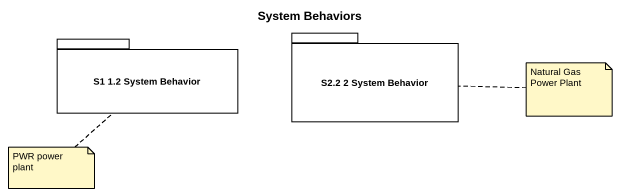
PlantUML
@startuml
title System Behaviors
package "S2.2 2 System Behavior" as S2_2_2_System_Behavior {
}
package "S1 1.2 System Behavior" as S1_1_2_System_Behavior {
}
note right of S2_2_2_System_Behavior : Natural Gas Power Plant
note bottom of S1_1_2_System_Behavior : PWR power plant
@enduml
